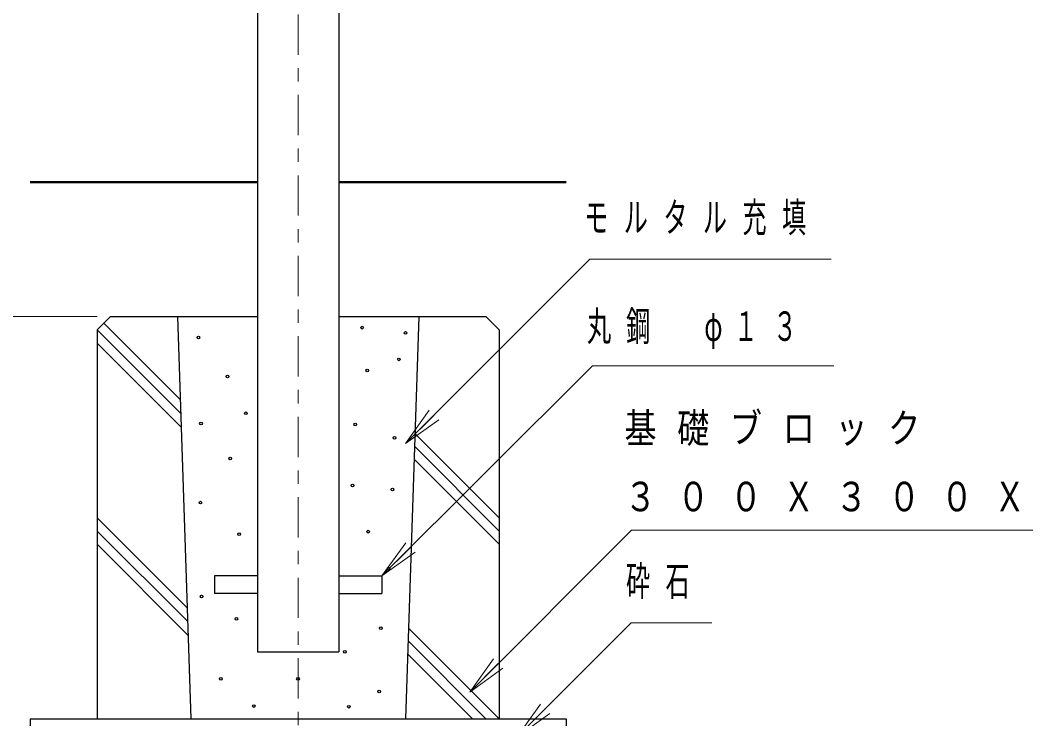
# Model space of a CAD drawing. Units: millimetres on the paper, scale 1:10. Extents: x -365 to 10, y -38 to 257.
# Drawn here: x -143.3 to -68.2, y 57.3 to 109.4 of the extents above; entities that cross this region are included whole.
import ezdxf

# ---------------------------------------------------------------- set-up
doc = ezdxf.new("R2010")
doc.units = ezdxf.units.MM
doc.linetypes.add('USER2', pattern=[6, 3, -1, 1, -1])
doc.layers.add('LY_1', color=7, linetype='Continuous', lineweight=13)
doc.styles.add('ＭＳ ゴシック', font='')
doc.styles.get('ＭＳ ゴシック').set_extended_font_data('MS Gothic')

msp = doc.modelspace()

# ---------------------------------------------------------------- linework, layer by layer
at = {"layer": 'LY_1', "linetype": 'USER2'}
msp.add_line((-122.542, 181.795), (-122.542, 45.155), dxfattribs=at)
at = {"layer": 'LY_1', "color": 3, "lineweight": 25}
for p, q in [((-125.567, 147.379), (-125.567, 97.279)), ((-119.517, 147.379), (-119.517, 97.279)), ((-125.567, 97.279), (-125.567, 62.279)), ((-119.517, 97.279), (-119.517, 62.279)), ((-125.567, 62.279), (-119.517, 62.279))]:
    msp.add_line(p, q, dxfattribs=at)
at = {"layer": 'LY_1', "color": 140, "lineweight": 50}
for p, q in [((-142.542, 97.279), (-125.567, 97.279)), ((-119.517, 97.279), (-102.542, 97.279))]:
    msp.add_line(p, q, dxfattribs=at)
at = {"layer": 'LY_1'}
for p, q in [((-137.542, 87.279), (-153.366, 87.279)), ((-131.335, 81.061), (-137.047, 86.774)), ((-131.301, 80.037), (-137.542, 86.279)), ((-131.267, 79.013), (-137.542, 85.289)), ((-114.526, 77.804), (-112.758, 80.279)), ((-114.526, 77.804), (-112.405, 79.925)), ((-112.051, 79.572), (-114.526, 77.804)), ((-107.542, 72.269), (-113.833, 78.559)), ((-107.542, 71.279), (-113.865, 77.601)), ((-107.542, 70.289), (-113.897, 76.643)), ((-130.818, 65.544), (-137.542, 72.269)), ((-130.783, 64.52), (-137.542, 71.279)), ((-130.749, 63.496), (-137.542, 70.289)), ((-116.292, 67.929), (-114.521, 70.401)), ((-116.292, 67.929), (-114.168, 70.047)), ((-113.815, 69.693), (-116.292, 67.929)), ((-107.552, 57.279), (-114.317, 64.043)), ((-108.542, 57.279), (-114.349, 63.085)), ((-109.532, 57.279), (-114.38, 62.127)), ((-109.742, 59.273), (-107.974, 61.748)), ((-109.742, 59.273), (-107.62, 61.394)), ((-107.267, 61.041), (-109.742, 59.273)), ((-106.235, 55.901), (-104.467, 58.376)), ((-106.235, 55.901), (-104.114, 58.023)), ((-103.76, 57.669), (-106.235, 55.901))]:
    msp.add_line(p, q, dxfattribs=at)
at = {"layer": 'LY_1', "lineweight": 25}
for p, q in [((-137.542, 86.279), (-136.542, 87.279)), ((-136.542, 87.279), (-125.567, 87.279)), ((-131.542, 87.279), (-130.542, 57.279)), ((-119.517, 87.279), (-108.542, 87.279)), ((-113.542, 87.279), (-114.542, 57.279)), ((-108.542, 87.279), (-107.542, 86.279)), ((-137.542, 86.279), (-137.542, 57.279)), ((-107.542, 86.279), (-107.542, 57.279)), ((-142.542, 57.279), (-142.542, 47.279)), ((-142.542, 57.279), (-102.542, 57.279)), ((-102.542, 57.279), (-102.542, 47.279))]:
    msp.add_line(p, q, dxfattribs=at)
at = {"layer": 'LY_1', "color": 4, "lineweight": 25}
for p, q in [((-128.792, 67.929), (-128.792, 66.629)), ((-125.567, 67.929), (-128.792, 67.929)), ((-119.517, 67.929), (-116.292, 67.929)), ((-116.292, 67.929), (-116.292, 66.629)), ((-125.567, 66.629), (-128.792, 66.629)), ((-119.517, 66.629), (-116.292, 66.629))]:
    msp.add_line(p, q, dxfattribs=at)
at = {"layer": 'LY_1'}
for points in [[(-114.526, 77.804), (-100.783, 91.546), (-82.783, 91.546)], [(-116.292, 67.929), (-100.571, 83.605), (-82.571, 83.605)], [(-109.742, 59.273), (-97.683, 71.332), (-64.65, 71.332)], [(-106.235, 55.901), (-97.7, 64.436), (-91.667, 64.436)]]:
    msp.add_lwpolyline(points, dxfattribs=at)
at = {"layer": 'LY_1', "lineweight": 25}
for centre in [(-117.781, 86.441), (-129.992, 85.703), (-114.532, 86.047), (-115.024, 84.078), (-117.387, 83.241), (-127.826, 82.798), (-126.454, 80.055), (-129.795, 79.302), (-118.283, 79.218), (-115.362, 78.222), (-127.609, 76.683), (-118.498, 74.672), (-115.516, 74.378), (-129.844, 73.394), (-117.325, 71.229), (-126.952, 71.046), (-115.812, 68.47), (-129.746, 66.402), (-127.156, 64.731), (-116.379, 64.041), (-119.061, 62.266), (-128.318, 60.247), (-122.557, 60.247), (-116.501, 59.312), (-125.856, 58.229), (-118.766, 58.179)]:
    msp.add_circle(centre, 0.1, dxfattribs=at)

# ---------------------------------------------------------------- texts
at = {"layer": 'LY_1', "char_height": 2.199, "attachment_point": 4, "style": 'ＭＳ ゴシック'}
for s, insert in [('\\T1.64;\\W0.6;モルタル充填', (-101.2, 94.546)), ('\\T1.62;\\W0.6;丸鋼\u3000φ１３', (-100.991, 86.255)), ('\\T1.64;\\W0.8;基礎ブロック', (-98.2, 78.832)), ('\\T1.64;\\W0.8;３００Ｘ３００Ｘ３００', (-98.2, 73.832)), ('\\T1.64;\\W0.6;砕石', (-98.084, 67.436))]:
    msp.add_mtext(s, dxfattribs=dict(at, insert=insert))

doc.saveas('drawing.dxf')
